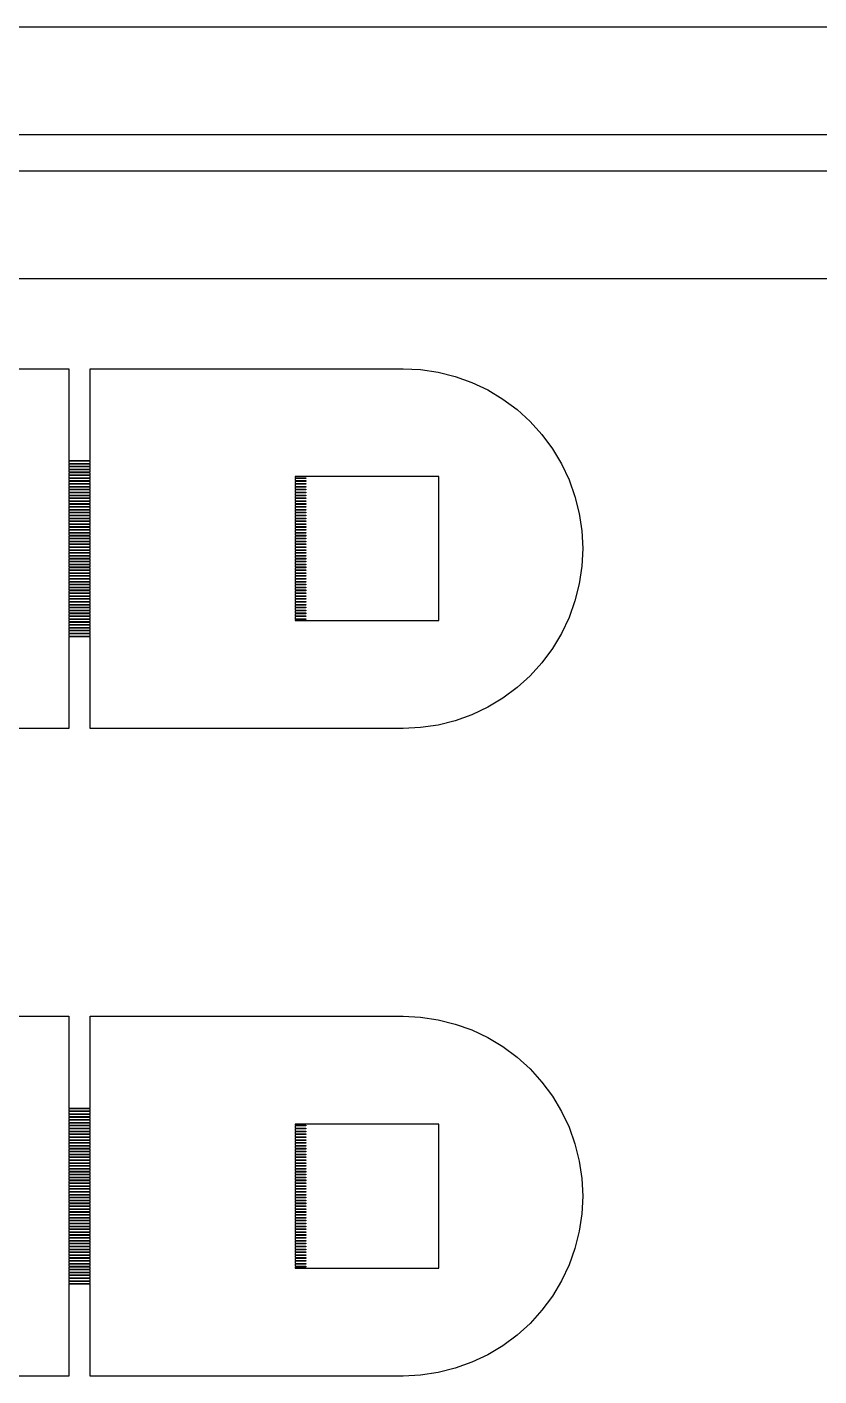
# Model space of a CAD drawing. Extents: x -16 to 132, y -40 to 113.
# Drawn here: x 8.46 to 19.72, y 57.27 to 76.44 of the extents above; entities that cross this region are included whole.
import ezdxf

# ---------------------------------------------------------------- set-up
doc = ezdxf.new("R2010")
doc.units = 0

msp = doc.modelspace()

# ---------------------------------------------------------------- linework, layer by layer
for p, q in [((-2.81215, 76.4393), (113.253, 76.4393)), ((111.719, 74.9054), (-1.27824, 74.9054)), ((-0.76694, 74.3941), (111.208, 74.3941)), ((109.674, 72.8602), (0.76694, 72.8602)), ((4.6017, 71.582), (9.05, 71.582)), ((9.05, 71.582), (9.05, 70.2782)), ((9.35678, 70.2782), (9.35678, 71.582)), ((9.35678, 71.582), (13.8051, 71.582)), ((13.8051, 71.582), (14.0557, 71.5697)), ((14.0557, 71.5697), (14.3038, 71.5329)), ((14.3038, 71.5329), (14.5472, 71.4719)), ((14.5472, 71.4719), (14.7834, 71.3874)), ((14.7834, 71.3874), (15.0102, 71.2801)), ((15.0102, 71.2801), (15.2254, 71.1511)), ((15.2254, 71.1511), (15.4269, 71.0017)), ((15.4269, 71.0017), (15.6128, 70.8332)), ((15.6128, 70.8332), (15.7813, 70.6473)), ((15.7813, 70.6473), (15.9307, 70.4458)), ((15.9307, 70.4458), (16.0597, 70.2306)), ((9.05, 70.2782), (9.35678, 70.2782)), ((9.35678, 70.2679), (9.05, 70.2679)), ((9.05, 70.2679), (9.05, 70.2373)), ((9.05, 70.2373), (9.35678, 70.2373)), ((9.35678, 70.227), (9.05, 70.227)), ((9.05, 70.227), (9.05, 70.1964)), ((9.05, 70.1964), (9.35678, 70.1964)), ((9.35678, 70.1861), (9.05, 70.1861)), ((9.05, 70.1861), (9.05, 70.1555)), ((9.35678, 70.2373), (9.35678, 70.2679)), ((9.35678, 70.1964), (9.35678, 70.227)), ((9.35678, 70.1555), (9.35678, 70.1861)), ((16.0597, 70.2306), (16.167, 70.0038)), ((9.05, 70.1555), (9.35678, 70.1555)), ((9.35678, 70.1452), (9.05, 70.1452)), ((9.05, 70.1452), (9.05, 70.1145)), ((9.05, 70.1145), (9.35678, 70.1145)), ((9.35678, 70.1043), (9.05, 70.1043)), ((9.05, 70.1043), (9.05, 70.0737)), ((9.05, 70.0737), (9.35678, 70.0737)), ((9.35678, 70.0634), (9.05, 70.0634)), ((9.05, 70.0634), (9.05, 70.0327)), ((9.05, 70.0327), (9.35678, 70.0327)), ((9.35678, 70.0225), (9.05, 70.0225)), ((9.05, 70.0225), (9.05, 69.9918)), ((9.05, 69.9918), (9.35678, 69.9918)), ((9.35678, 70.1145), (9.35678, 70.1452)), ((9.35678, 70.0737), (9.35678, 70.1043)), ((9.35678, 70.0327), (9.35678, 70.0634)), ((9.35678, 69.9918), (9.35678, 70.0225)), ((14.3164, 70.0481), (12.2712, 70.0481)), ((12.2712, 70.0481), (12.2712, 70.0327)), ((12.2712, 70.0327), (12.4246, 70.0327)), ((12.4246, 70.0225), (12.2712, 70.0225)), ((12.2712, 70.0225), (12.2712, 69.9918)), ((12.2712, 69.9918), (12.4246, 69.9918)), ((12.4246, 70.0327), (12.4246, 70.0225)), ((12.4246, 69.9918), (12.4246, 69.9816)), ((14.3164, 68.0029), (14.3164, 70.0481)), ((16.167, 70.0038), (16.2515, 69.7676)), ((9.35678, 69.9816), (9.05, 69.9816)), ((9.05, 69.9816), (9.05, 69.9509)), ((9.05, 69.9509), (9.35678, 69.9509)), ((9.35678, 69.9407), (9.05, 69.9407)), ((9.05, 69.9407), (9.05, 69.91)), ((9.05, 69.91), (9.35678, 69.91)), ((9.35678, 69.8998), (9.05, 69.8998)), ((9.05, 69.8998), (9.05, 69.8691)), ((9.05, 69.8691), (9.35678, 69.8691)), ((9.35678, 69.8589), (9.05, 69.8589)), ((9.05, 69.8589), (9.05, 69.8282)), ((9.05, 69.8282), (9.35678, 69.8282)), ((9.35678, 69.818), (9.05, 69.818)), ((9.05, 69.818), (9.05, 69.7873)), ((9.35678, 69.9509), (9.35678, 69.9816)), ((9.35678, 69.91), (9.35678, 69.9407)), ((9.35678, 69.8691), (9.35678, 69.8998)), ((9.35678, 69.8282), (9.35678, 69.8589)), ((9.35678, 69.7873), (9.35678, 69.818)), ((12.4246, 69.9816), (12.2712, 69.9816)), ((12.2712, 69.9816), (12.2712, 69.9509)), ((12.2712, 69.9509), (12.4246, 69.9509)), ((12.4246, 69.9407), (12.2712, 69.9407)), ((12.2712, 69.9407), (12.2712, 69.91)), ((12.2712, 69.91), (12.4246, 69.91)), ((12.4246, 69.8998), (12.2712, 69.8998)), ((12.2712, 69.8998), (12.2712, 69.8691)), ((12.2712, 69.8691), (12.4246, 69.8691)), ((12.4246, 69.8589), (12.2712, 69.8589)), ((12.2712, 69.8589), (12.2712, 69.8282)), ((12.2712, 69.8282), (12.4246, 69.8282)), ((12.4246, 69.818), (12.2712, 69.818)), ((12.2712, 69.818), (12.2712, 69.7873)), ((12.4246, 69.9509), (12.4246, 69.9407)), ((12.4246, 69.91), (12.4246, 69.8998)), ((12.4246, 69.8691), (12.4246, 69.8589)), ((12.4246, 69.8282), (12.4246, 69.818)), ((9.05, 69.7873), (9.35678, 69.7873)), ((9.35678, 69.7771), (9.05, 69.7771)), ((9.05, 69.7771), (9.05, 69.7464)), ((9.05, 69.7464), (9.35678, 69.7464)), ((9.35678, 69.7362), (9.05, 69.7362)), ((9.05, 69.7362), (9.05, 69.7055)), ((9.05, 69.7055), (9.35678, 69.7055)), ((9.35678, 69.6953), (9.05, 69.6953)), ((9.05, 69.6953), (9.05, 69.6646)), ((9.05, 69.6646), (9.35678, 69.6646)), ((9.35678, 69.6544), (9.05, 69.6544)), ((9.05, 69.6544), (9.05, 69.6237)), ((9.05, 69.6237), (9.35678, 69.6237)), ((9.35678, 69.6135), (9.05, 69.6135)), ((9.05, 69.6135), (9.05, 69.5828)), ((9.35678, 69.7464), (9.35678, 69.7771)), ((9.35678, 69.7055), (9.35678, 69.7362)), ((9.35678, 69.6646), (9.35678, 69.6953)), ((9.35678, 69.6237), (9.35678, 69.6544)), ((9.35678, 69.5828), (9.35678, 69.6135)), ((12.2712, 69.7873), (12.4246, 69.7873)), ((12.4246, 69.7771), (12.2712, 69.7771)), ((12.2712, 69.7771), (12.2712, 69.7464)), ((12.2712, 69.7464), (12.4246, 69.7464)), ((12.4246, 69.7362), (12.2712, 69.7362)), ((12.2712, 69.7362), (12.2712, 69.7055)), ((12.2712, 69.7055), (12.4246, 69.7055)), ((12.4246, 69.6953), (12.2712, 69.6953)), ((12.2712, 69.6953), (12.2712, 69.6646)), ((12.2712, 69.6646), (12.4246, 69.6646)), ((12.4246, 69.6544), (12.2712, 69.6544)), ((12.2712, 69.6544), (12.2712, 69.6237)), ((12.2712, 69.6237), (12.4246, 69.6237)), ((12.4246, 69.6135), (12.2712, 69.6135)), ((12.2712, 69.6135), (12.2712, 69.5828)), ((12.4246, 69.7873), (12.4246, 69.7771)), ((12.4246, 69.7464), (12.4246, 69.7362)), ((12.4246, 69.7055), (12.4246, 69.6953)), ((12.4246, 69.6646), (12.4246, 69.6544)), ((12.4246, 69.6237), (12.4246, 69.6135)), ((16.2515, 69.7676), (16.3125, 69.5242)), ((9.05, 69.5828), (9.35678, 69.5828)), ((9.35678, 69.5726), (9.05, 69.5726)), ((9.05, 69.5726), (9.05, 69.5419)), ((9.05, 69.5419), (9.35678, 69.5419)), ((9.35678, 69.5317), (9.05, 69.5317)), ((9.05, 69.5317), (9.05, 69.501)), ((9.05, 69.501), (9.35678, 69.501)), ((9.35678, 69.4908), (9.05, 69.4908)), ((9.05, 69.4908), (9.05, 69.4601)), ((9.05, 69.4601), (9.35678, 69.4601)), ((9.35678, 69.4499), (9.05, 69.4499)), ((9.05, 69.4499), (9.05, 69.4192)), ((9.05, 69.4192), (9.35678, 69.4192)), ((9.35678, 69.409), (9.05, 69.409)), ((9.05, 69.409), (9.05, 69.3783)), ((9.35678, 69.5419), (9.35678, 69.5726)), ((9.35678, 69.501), (9.35678, 69.5317)), ((9.35678, 69.4601), (9.35678, 69.4908)), ((9.35678, 69.4192), (9.35678, 69.4499)), ((9.35678, 69.3783), (9.35678, 69.409)), ((12.2712, 69.5828), (12.4246, 69.5828)), ((12.4246, 69.5726), (12.2712, 69.5726)), ((12.2712, 69.5726), (12.2712, 69.5419)), ((12.2712, 69.5419), (12.4246, 69.5419)), ((12.4246, 69.5317), (12.2712, 69.5317)), ((12.2712, 69.5317), (12.2712, 69.501)), ((12.2712, 69.501), (12.4246, 69.501)), ((12.4246, 69.4908), (12.2712, 69.4908)), ((12.2712, 69.4908), (12.2712, 69.4601)), ((12.2712, 69.4601), (12.4246, 69.4601)), ((12.4246, 69.4499), (12.2712, 69.4499)), ((12.2712, 69.4499), (12.2712, 69.4192)), ((12.2712, 69.4192), (12.4246, 69.4192)), ((12.4246, 69.409), (12.2712, 69.409)), ((12.2712, 69.409), (12.2712, 69.3783)), ((12.4246, 69.5828), (12.4246, 69.5726)), ((12.4246, 69.5419), (12.4246, 69.5317)), ((12.4246, 69.501), (12.4246, 69.4908)), ((12.4246, 69.4601), (12.4246, 69.4499)), ((12.4246, 69.4192), (12.4246, 69.409)), ((16.3125, 69.5242), (16.3493, 69.2761)), ((9.05, 69.3783), (9.35678, 69.3783)), ((9.35678, 69.3681), (9.05, 69.3681)), ((9.05, 69.3681), (9.05, 69.3374)), ((9.05, 69.3374), (9.35678, 69.3374)), ((9.35678, 69.3272), (9.05, 69.3272)), ((9.05, 69.3272), (9.05, 69.2965)), ((9.05, 69.2965), (9.35678, 69.2965)), ((9.35678, 69.2862), (9.05, 69.2862)), ((9.05, 69.2862), (9.05, 69.2556)), ((9.05, 69.2556), (9.35678, 69.2556)), ((9.35678, 69.2453), (9.05, 69.2453)), ((9.05, 69.2453), (9.05, 69.2147)), ((9.35678, 69.3374), (9.35678, 69.3681)), ((9.35678, 69.2965), (9.35678, 69.3272)), ((9.35678, 69.2556), (9.35678, 69.2862)), ((9.35678, 69.2147), (9.35678, 69.2453)), ((12.2712, 69.3783), (12.4246, 69.3783)), ((12.4246, 69.3681), (12.2712, 69.3681)), ((12.2712, 69.3681), (12.2712, 69.3374)), ((12.2712, 69.3374), (12.4246, 69.3374)), ((12.4246, 69.3272), (12.2712, 69.3272)), ((12.2712, 69.3272), (12.2712, 69.2965)), ((12.2712, 69.2965), (12.4246, 69.2965)), ((12.4246, 69.2862), (12.2712, 69.2862)), ((12.2712, 69.2862), (12.2712, 69.2556)), ((12.2712, 69.2556), (12.4246, 69.2556)), ((12.4246, 69.2453), (12.2712, 69.2453)), ((12.2712, 69.2453), (12.2712, 69.2147)), ((12.4246, 69.3783), (12.4246, 69.3681)), ((12.4246, 69.3374), (12.4246, 69.3272)), ((12.4246, 69.2965), (12.4246, 69.2862)), ((12.4246, 69.2556), (12.4246, 69.2453)), ((16.3493, 69.2761), (16.3616, 69.0255)), ((9.05, 69.2147), (9.35678, 69.2147)), ((9.35678, 69.2044), (9.05, 69.2044)), ((9.05, 69.2044), (9.05, 69.1738)), ((9.05, 69.1738), (9.35678, 69.1738)), ((9.35678, 69.1635), (9.05, 69.1635)), ((9.05, 69.1635), (9.05, 69.1329)), ((9.05, 69.1329), (9.35678, 69.1329)), ((9.35678, 69.1226), (9.05, 69.1226)), ((9.05, 69.1226), (9.05, 69.0919)), ((9.05, 69.0919), (9.35678, 69.0919)), ((9.35678, 69.0817), (9.05, 69.0817)), ((9.05, 69.0817), (9.05, 69.0511)), ((9.05, 69.0511), (9.35678, 69.0511)), ((9.35678, 69.0408), (9.05, 69.0408)), ((9.05, 69.0408), (9.05, 69.0101)), ((9.35678, 69.1738), (9.35678, 69.2044)), ((9.35678, 69.1329), (9.35678, 69.1635)), ((9.35678, 69.0919), (9.35678, 69.1226)), ((9.35678, 69.0511), (9.35678, 69.0817)), ((9.35678, 69.0101), (9.35678, 69.0408)), ((12.2712, 69.2147), (12.4246, 69.2147)), ((12.4246, 69.2044), (12.2712, 69.2044)), ((12.2712, 69.2044), (12.2712, 69.1738)), ((12.2712, 69.1738), (12.4246, 69.1738)), ((12.4246, 69.1635), (12.2712, 69.1635)), ((12.2712, 69.1635), (12.2712, 69.1329)), ((12.2712, 69.1329), (12.4246, 69.1329)), ((12.4246, 69.1226), (12.2712, 69.1226)), ((12.2712, 69.1226), (12.2712, 69.0919)), ((12.2712, 69.0919), (12.4246, 69.0919)), ((12.4246, 69.0817), (12.2712, 69.0817)), ((12.2712, 69.0817), (12.2712, 69.0511)), ((12.2712, 69.0511), (12.4246, 69.0511)), ((12.4246, 69.0408), (12.2712, 69.0408)), ((12.2712, 69.0408), (12.2712, 69.0101)), ((12.4246, 69.2147), (12.4246, 69.2044)), ((12.4246, 69.1738), (12.4246, 69.1635)), ((12.4246, 69.1329), (12.4246, 69.1226)), ((12.4246, 69.0919), (12.4246, 69.0817)), ((12.4246, 69.0511), (12.4246, 69.0408)), ((16.3616, 69.0255), (16.3493, 68.7749)), ((9.05, 69.0101), (9.35678, 69.0101)), ((9.35678, 68.9999), (9.05, 68.9999)), ((9.05, 68.9999), (9.05, 68.9693)), ((9.05, 68.9693), (9.35678, 68.9693)), ((9.35678, 68.959), (9.05, 68.959)), ((9.05, 68.959), (9.05, 68.9284)), ((9.05, 68.9284), (9.35678, 68.9284)), ((9.35678, 68.9181), (9.05, 68.9181)), ((9.05, 68.9181), (9.05, 68.8875)), ((9.05, 68.8875), (9.35678, 68.8875)), ((9.35678, 68.8772), (9.05, 68.8772)), ((9.05, 68.8772), (9.05, 68.8465)), ((9.05, 68.8465), (9.35678, 68.8465)), ((9.35678, 68.8363), (9.05, 68.8363)), ((9.05, 68.8363), (9.05, 68.8056)), ((9.35678, 68.9693), (9.35678, 68.9999)), ((9.35678, 68.9284), (9.35678, 68.959)), ((9.35678, 68.8875), (9.35678, 68.9181)), ((9.35678, 68.8465), (9.35678, 68.8772)), ((9.35678, 68.8056), (9.35678, 68.8363)), ((12.2712, 69.0101), (12.4246, 69.0101)), ((12.4246, 68.9999), (12.2712, 68.9999)), ((12.2712, 68.9999), (12.2712, 68.9693)), ((12.2712, 68.9693), (12.4246, 68.9693)), ((12.4246, 68.959), (12.2712, 68.959)), ((12.2712, 68.959), (12.2712, 68.9284)), ((12.2712, 68.9284), (12.4246, 68.9284)), ((12.4246, 68.9181), (12.2712, 68.9181)), ((12.2712, 68.9181), (12.2712, 68.8875)), ((12.2712, 68.8875), (12.4246, 68.8875)), ((12.4246, 68.8772), (12.2712, 68.8772)), ((12.2712, 68.8772), (12.2712, 68.8465)), ((12.2712, 68.8465), (12.4246, 68.8465)), ((12.4246, 68.8363), (12.2712, 68.8363)), ((12.2712, 68.8363), (12.2712, 68.8056)), ((12.4246, 69.0101), (12.4246, 68.9999)), ((12.4246, 68.9693), (12.4246, 68.959)), ((12.4246, 68.9284), (12.4246, 68.9181)), ((12.4246, 68.8875), (12.4246, 68.8772)), ((12.4246, 68.8465), (12.4246, 68.8363)), ((9.05, 68.8056), (9.35678, 68.8056)), ((9.35678, 68.7954), (9.05, 68.7954)), ((9.05, 68.7954), (9.05, 68.7647)), ((9.05, 68.7647), (9.35678, 68.7647)), ((9.35678, 68.7545), (9.05, 68.7545)), ((9.05, 68.7545), (9.05, 68.7238)), ((9.05, 68.7238), (9.35678, 68.7238)), ((9.35678, 68.7136), (9.05, 68.7136)), ((9.05, 68.7136), (9.05, 68.6829)), ((9.05, 68.6829), (9.35678, 68.6829)), ((9.35678, 68.6727), (9.05, 68.6727)), ((9.05, 68.6727), (9.05, 68.642)), ((9.05, 68.642), (9.35678, 68.642)), ((9.35678, 68.7647), (9.35678, 68.7954)), ((9.35678, 68.7238), (9.35678, 68.7545)), ((9.35678, 68.6829), (9.35678, 68.7136)), ((9.35678, 68.642), (9.35678, 68.6727)), ((12.2712, 68.8056), (12.4246, 68.8056)), ((12.4246, 68.7954), (12.2712, 68.7954)), ((12.2712, 68.7954), (12.2712, 68.7647)), ((12.2712, 68.7647), (12.4246, 68.7647)), ((12.4246, 68.7545), (12.2712, 68.7545)), ((12.2712, 68.7545), (12.2712, 68.7238)), ((12.2712, 68.7238), (12.4246, 68.7238)), ((12.4246, 68.7136), (12.2712, 68.7136)), ((12.2712, 68.7136), (12.2712, 68.6829)), ((12.2712, 68.6829), (12.4246, 68.6829)), ((12.4246, 68.6727), (12.2712, 68.6727)), ((12.2712, 68.6727), (12.2712, 68.642)), ((12.2712, 68.642), (12.4246, 68.642)), ((12.4246, 68.8056), (12.4246, 68.7954)), ((12.4246, 68.7647), (12.4246, 68.7545)), ((12.4246, 68.7238), (12.4246, 68.7136)), ((12.4246, 68.6829), (12.4246, 68.6727)), ((12.4246, 68.642), (12.4246, 68.6318)), ((16.3493, 68.7749), (16.3125, 68.5267)), ((9.35678, 68.6318), (9.05, 68.6318)), ((9.05, 68.6318), (9.05, 68.6011)), ((9.05, 68.6011), (9.35678, 68.6011)), ((9.35678, 68.5909), (9.05, 68.5909)), ((9.05, 68.5909), (9.05, 68.5602)), ((9.05, 68.5602), (9.35678, 68.5602)), ((9.35678, 68.55), (9.05, 68.55)), ((9.05, 68.55), (9.05, 68.5193)), ((9.05, 68.5193), (9.35678, 68.5193)), ((9.35678, 68.5091), (9.05, 68.5091)), ((9.05, 68.5091), (9.05, 68.4784)), ((9.05, 68.4784), (9.35678, 68.4784)), ((9.35678, 68.4682), (9.05, 68.4682)), ((9.05, 68.4682), (9.05, 68.4375)), ((9.35678, 68.6011), (9.35678, 68.6318)), ((9.35678, 68.5602), (9.35678, 68.5909)), ((9.35678, 68.5193), (9.35678, 68.55)), ((9.35678, 68.4784), (9.35678, 68.5091)), ((9.35678, 68.4375), (9.35678, 68.4682)), ((12.4246, 68.6318), (12.2712, 68.6318)), ((12.2712, 68.6318), (12.2712, 68.6011)), ((12.2712, 68.6011), (12.4246, 68.6011)), ((12.4246, 68.5909), (12.2712, 68.5909)), ((12.2712, 68.5909), (12.2712, 68.5602)), ((12.2712, 68.5602), (12.4246, 68.5602)), ((12.4246, 68.55), (12.2712, 68.55)), ((12.2712, 68.55), (12.2712, 68.5193)), ((12.2712, 68.5193), (12.4246, 68.5193)), ((12.4246, 68.5091), (12.2712, 68.5091)), ((12.2712, 68.5091), (12.2712, 68.4784)), ((12.2712, 68.4784), (12.4246, 68.4784)), ((12.4246, 68.4682), (12.2712, 68.4682)), ((12.2712, 68.4682), (12.2712, 68.4375)), ((12.4246, 68.6011), (12.4246, 68.5909)), ((12.4246, 68.5602), (12.4246, 68.55)), ((12.4246, 68.5193), (12.4246, 68.5091)), ((12.4246, 68.4784), (12.4246, 68.4682)), ((16.3125, 68.5267), (16.2515, 68.2834)), ((9.05, 68.4375), (9.35678, 68.4375)), ((9.35678, 68.4273), (9.05, 68.4273)), ((9.05, 68.4273), (9.05, 68.3966)), ((9.05, 68.3966), (9.35678, 68.3966)), ((9.35678, 68.3864), (9.05, 68.3864)), ((9.05, 68.3864), (9.05, 68.3557)), ((9.05, 68.3557), (9.35678, 68.3557)), ((9.35678, 68.3455), (9.05, 68.3455)), ((9.05, 68.3455), (9.05, 68.3148)), ((9.05, 68.3148), (9.35678, 68.3148)), ((9.35678, 68.3046), (9.05, 68.3046)), ((9.05, 68.3046), (9.05, 68.2739)), ((9.05, 68.2739), (9.35678, 68.2739)), ((9.35678, 68.2637), (9.05, 68.2637)), ((9.05, 68.2637), (9.05, 68.233)), ((9.35678, 68.3966), (9.35678, 68.4273)), ((9.35678, 68.3557), (9.35678, 68.3864)), ((9.35678, 68.3148), (9.35678, 68.3455)), ((9.35678, 68.2739), (9.35678, 68.3046)), ((9.35678, 68.233), (9.35678, 68.2637)), ((12.2712, 68.4375), (12.4246, 68.4375)), ((12.4246, 68.4273), (12.2712, 68.4273)), ((12.2712, 68.4273), (12.2712, 68.3966)), ((12.2712, 68.3966), (12.4246, 68.3966)), ((12.4246, 68.3864), (12.2712, 68.3864)), ((12.2712, 68.3864), (12.2712, 68.3557)), ((12.2712, 68.3557), (12.4246, 68.3557)), ((12.4246, 68.3455), (12.2712, 68.3455)), ((12.2712, 68.3455), (12.2712, 68.3148)), ((12.2712, 68.3148), (12.4246, 68.3148)), ((12.4246, 68.3046), (12.2712, 68.3046)), ((12.2712, 68.3046), (12.2712, 68.2739)), ((12.2712, 68.2739), (12.4246, 68.2739)), ((12.4246, 68.2637), (12.2712, 68.2637)), ((12.2712, 68.2637), (12.2712, 68.233)), ((12.4246, 68.4375), (12.4246, 68.4273)), ((12.4246, 68.3966), (12.4246, 68.3864)), ((12.4246, 68.3557), (12.4246, 68.3455)), ((12.4246, 68.3148), (12.4246, 68.3046)), ((12.4246, 68.2739), (12.4246, 68.2637)), ((16.2515, 68.2834), (16.167, 68.0472)), ((9.05, 68.233), (9.35678, 68.233)), ((9.35678, 68.2228), (9.05, 68.2228)), ((9.05, 68.2228), (9.05, 68.1921)), ((9.05, 68.1921), (9.35678, 68.1921)), ((9.35678, 68.1819), (9.05, 68.1819)), ((9.05, 68.1819), (9.05, 68.1512)), ((9.05, 68.1512), (9.35678, 68.1512)), ((9.35678, 68.141), (9.05, 68.141)), ((9.05, 68.141), (9.05, 68.1103)), ((9.05, 68.1103), (9.35678, 68.1103)), ((9.35678, 68.1), (9.05, 68.1)), ((9.05, 68.1), (9.05, 68.0694)), ((9.05, 68.0694), (9.35678, 68.0694)), ((9.35678, 68.1921), (9.35678, 68.2228)), ((9.35678, 68.1512), (9.35678, 68.1819)), ((9.35678, 68.1103), (9.35678, 68.141)), ((9.35678, 68.0694), (9.35678, 68.1)), ((12.2712, 68.233), (12.4246, 68.233)), ((12.4246, 68.2228), (12.2712, 68.2228)), ((12.2712, 68.2228), (12.2712, 68.1921)), ((12.2712, 68.1921), (12.4246, 68.1921)), ((12.4246, 68.1819), (12.2712, 68.1819)), ((12.2712, 68.1819), (12.2712, 68.1512)), ((12.2712, 68.1512), (12.4246, 68.1512)), ((12.4246, 68.141), (12.2712, 68.141)), ((12.2712, 68.141), (12.2712, 68.1103)), ((12.2712, 68.1103), (12.4246, 68.1103)), ((12.4246, 68.1), (12.2712, 68.1)), ((12.2712, 68.1), (12.2712, 68.0694)), ((12.2712, 68.0694), (12.4246, 68.0694)), ((12.4246, 68.233), (12.4246, 68.2228)), ((12.4246, 68.1921), (12.4246, 68.1819)), ((12.4246, 68.1512), (12.4246, 68.141)), ((12.4246, 68.1103), (12.4246, 68.1)), ((12.4246, 68.0694), (12.4246, 68.0591)), ((9.35678, 68.0591), (9.05, 68.0591)), ((9.05, 68.0591), (9.05, 68.0285)), ((9.05, 68.0285), (9.35678, 68.0285)), ((9.35678, 68.0182), (9.05, 68.0182)), ((9.05, 68.0182), (9.05, 67.9875)), ((9.05, 67.9875), (9.35678, 67.9875)), ((9.35678, 67.9773), (9.05, 67.9773)), ((9.05, 67.9773), (9.05, 67.9467)), ((9.05, 67.9467), (9.35678, 67.9467)), ((9.35678, 67.9364), (9.05, 67.9364)), ((9.05, 67.9364), (9.05, 67.9058)), ((9.05, 67.9058), (9.35678, 67.9058)), ((9.35678, 67.8955), (9.05, 67.8955)), ((9.05, 67.8955), (9.05, 67.8649)), ((9.35678, 68.0285), (9.35678, 68.0591)), ((9.35678, 67.9875), (9.35678, 68.0182)), ((9.35678, 67.9467), (9.35678, 67.9773)), ((9.35678, 67.9058), (9.35678, 67.9364)), ((9.35678, 67.8649), (9.35678, 67.8955)), ((12.4246, 68.0591), (12.2712, 68.0591)), ((12.2712, 68.0591), (12.2712, 68.0285)), ((12.2712, 68.0285), (12.4246, 68.0285)), ((12.4246, 68.0182), (12.2712, 68.0182)), ((12.2712, 68.0182), (12.2712, 68.0029)), ((12.2712, 68.0029), (14.3164, 68.0029)), ((12.4246, 68.0285), (12.4246, 68.0182)), ((16.167, 68.0472), (16.0597, 67.8204)), ((9.05, 67.8649), (9.35678, 67.8649)), ((9.35678, 67.8546), (9.05, 67.8546)), ((9.05, 67.8546), (9.05, 67.8239)), ((9.05, 67.8239), (9.35678, 67.8239)), ((9.35678, 67.8137), (9.05, 67.8137)), ((9.05, 67.8137), (9.05, 67.783)), ((9.05, 67.783), (9.35678, 67.783)), ((9.35678, 67.7728), (9.05, 67.7728)), ((9.05, 67.7728), (9.05, 66.469)), ((9.35678, 67.8239), (9.35678, 67.8546)), ((9.35678, 67.783), (9.35678, 67.8137)), ((9.35678, 66.469), (9.35678, 67.7728)), ((16.0597, 67.8204), (15.9307, 67.6052)), ((15.9307, 67.6052), (15.7813, 67.4037)), ((15.7813, 67.4037), (15.6128, 67.2178)), ((15.6128, 67.2178), (15.4269, 67.0493)), ((15.4269, 67.0493), (15.2254, 66.8999)), ((15.0102, 66.7709), (14.7834, 66.6636)), ((15.2254, 66.8999), (15.0102, 66.7709)), ((14.5472, 66.5791), (14.3038, 66.5181)), ((14.7834, 66.6636), (14.5472, 66.5791)), ((9.05, 66.469), (4.6017, 66.469)), ((13.8051, 66.469), (9.35678, 66.469)), ((14.0557, 66.4813), (13.8051, 66.469)), ((14.3038, 66.5181), (14.0557, 66.4813)), ((4.6017, 62.3786), (9.05, 62.3786)), ((9.05, 62.3786), (9.05, 61.0748)), ((9.35678, 61.0748), (9.35678, 62.3786)), ((9.35678, 62.3786), (13.8051, 62.3786)), ((13.8051, 62.3786), (14.0557, 62.3663)), ((14.0557, 62.3663), (14.3038, 62.3295)), ((14.3038, 62.3295), (14.5472, 62.2685)), ((14.5472, 62.2685), (14.7834, 62.184)), ((14.7834, 62.184), (15.0102, 62.0767)), ((15.0102, 62.0767), (15.2254, 61.9477)), ((15.2254, 61.9477), (15.4269, 61.7983)), ((15.4269, 61.7983), (15.6128, 61.6298)), ((15.6128, 61.6298), (15.7813, 61.4439)), ((15.7813, 61.4439), (15.9307, 61.2424)), ((15.9307, 61.2424), (16.0597, 61.0272)), ((9.05, 61.0748), (9.35678, 61.0748)), ((9.35678, 61.0645), (9.05, 61.0645)), ((9.05, 61.0645), (9.05, 61.0339)), ((9.05, 61.0339), (9.35678, 61.0339)), ((9.35678, 61.0236), (9.05, 61.0236)), ((9.05, 61.0236), (9.05, 60.993)), ((9.05, 60.993), (9.35678, 60.993)), ((9.35678, 60.9827), (9.05, 60.9827)), ((9.05, 60.9827), (9.05, 60.9521)), ((9.35678, 61.0339), (9.35678, 61.0645)), ((9.35678, 60.993), (9.35678, 61.0236)), ((9.35678, 60.9521), (9.35678, 60.9827)), ((16.0597, 61.0272), (16.167, 60.8004)), ((9.05, 60.9521), (9.35678, 60.9521)), ((9.35678, 60.9418), (9.05, 60.9418)), ((9.05, 60.9418), (9.05, 60.9111)), ((9.05, 60.9111), (9.35678, 60.9111)), ((9.35678, 60.9009), (9.05, 60.9009)), ((9.05, 60.9009), (9.05, 60.8703)), ((9.05, 60.8703), (9.35678, 60.8703)), ((9.35678, 60.86), (9.05, 60.86)), ((9.05, 60.86), (9.05, 60.8293)), ((9.05, 60.8293), (9.35678, 60.8293)), ((9.35678, 60.8191), (9.05, 60.8191)), ((9.05, 60.8191), (9.05, 60.7884)), ((9.05, 60.7884), (9.35678, 60.7884)), ((9.35678, 60.9111), (9.35678, 60.9418)), ((9.35678, 60.8703), (9.35678, 60.9009)), ((9.35678, 60.8293), (9.35678, 60.86)), ((9.35678, 60.7884), (9.35678, 60.8191)), ((14.3164, 60.8447), (12.2712, 60.8447)), ((12.2712, 60.8447), (12.2712, 60.8293)), ((12.2712, 60.8293), (12.4246, 60.8293)), ((12.4246, 60.8191), (12.2712, 60.8191)), ((12.2712, 60.8191), (12.2712, 60.7884)), ((12.2712, 60.7884), (12.4246, 60.7884)), ((12.4246, 60.8293), (12.4246, 60.8191)), ((12.4246, 60.7884), (12.4246, 60.7782)), ((14.3164, 58.7995), (14.3164, 60.8447)), ((16.167, 60.8004), (16.2515, 60.5642)), ((9.35678, 60.7782), (9.05, 60.7782)), ((9.05, 60.7782), (9.05, 60.7475)), ((9.05, 60.7475), (9.35678, 60.7475)), ((9.35678, 60.7373), (9.05, 60.7373)), ((9.05, 60.7373), (9.05, 60.7066)), ((9.05, 60.7066), (9.35678, 60.7066)), ((9.35678, 60.6964), (9.05, 60.6964)), ((9.05, 60.6964), (9.05, 60.6657)), ((9.05, 60.6657), (9.35678, 60.6657)), ((9.35678, 60.6555), (9.05, 60.6555)), ((9.05, 60.6555), (9.05, 60.6248)), ((9.05, 60.6248), (9.35678, 60.6248)), ((9.35678, 60.6146), (9.05, 60.6146)), ((9.05, 60.6146), (9.05, 60.5839)), ((9.35678, 60.7475), (9.35678, 60.7782)), ((9.35678, 60.7066), (9.35678, 60.7373)), ((9.35678, 60.6657), (9.35678, 60.6964)), ((9.35678, 60.6248), (9.35678, 60.6555)), ((9.35678, 60.5839), (9.35678, 60.6146)), ((12.4246, 60.7782), (12.2712, 60.7782)), ((12.2712, 60.7782), (12.2712, 60.7475)), ((12.2712, 60.7475), (12.4246, 60.7475)), ((12.4246, 60.7373), (12.2712, 60.7373)), ((12.2712, 60.7373), (12.2712, 60.7066)), ((12.2712, 60.7066), (12.4246, 60.7066)), ((12.4246, 60.6964), (12.2712, 60.6964)), ((12.2712, 60.6964), (12.2712, 60.6657)), ((12.2712, 60.6657), (12.4246, 60.6657)), ((12.4246, 60.6555), (12.2712, 60.6555)), ((12.2712, 60.6555), (12.2712, 60.6248)), ((12.2712, 60.6248), (12.4246, 60.6248)), ((12.4246, 60.6146), (12.2712, 60.6146)), ((12.2712, 60.6146), (12.2712, 60.5839)), ((12.4246, 60.7475), (12.4246, 60.7373)), ((12.4246, 60.7066), (12.4246, 60.6964)), ((12.4246, 60.6657), (12.4246, 60.6555)), ((12.4246, 60.6248), (12.4246, 60.6146)), ((9.05, 60.5839), (9.35678, 60.5839)), ((9.35678, 60.5737), (9.05, 60.5737)), ((9.05, 60.5737), (9.05, 60.543)), ((9.05, 60.543), (9.35678, 60.543)), ((9.35678, 60.5328), (9.05, 60.5328)), ((9.05, 60.5328), (9.05, 60.5021)), ((9.05, 60.5021), (9.35678, 60.5021)), ((9.35678, 60.4919), (9.05, 60.4919)), ((9.05, 60.4919), (9.05, 60.4612)), ((9.05, 60.4612), (9.35678, 60.4612)), ((9.35678, 60.451), (9.05, 60.451)), ((9.05, 60.451), (9.05, 60.4203)), ((9.05, 60.4203), (9.35678, 60.4203)), ((9.35678, 60.4101), (9.05, 60.4101)), ((9.05, 60.4101), (9.05, 60.3794)), ((9.35678, 60.543), (9.35678, 60.5737)), ((9.35678, 60.5021), (9.35678, 60.5328)), ((9.35678, 60.4612), (9.35678, 60.4919)), ((9.35678, 60.4203), (9.35678, 60.451)), ((9.35678, 60.3794), (9.35678, 60.4101)), ((12.2712, 60.5839), (12.4246, 60.5839)), ((12.4246, 60.5737), (12.2712, 60.5737)), ((12.2712, 60.5737), (12.2712, 60.543)), ((12.2712, 60.543), (12.4246, 60.543)), ((12.4246, 60.5328), (12.2712, 60.5328)), ((12.2712, 60.5328), (12.2712, 60.5021)), ((12.2712, 60.5021), (12.4246, 60.5021)), ((12.4246, 60.4919), (12.2712, 60.4919)), ((12.2712, 60.4919), (12.2712, 60.4612)), ((12.2712, 60.4612), (12.4246, 60.4612)), ((12.4246, 60.451), (12.2712, 60.451)), ((12.2712, 60.451), (12.2712, 60.4203)), ((12.2712, 60.4203), (12.4246, 60.4203)), ((12.4246, 60.4101), (12.2712, 60.4101)), ((12.2712, 60.4101), (12.2712, 60.3794)), ((12.4246, 60.5839), (12.4246, 60.5737)), ((12.4246, 60.543), (12.4246, 60.5328)), ((12.4246, 60.5021), (12.4246, 60.4919)), ((12.4246, 60.4612), (12.4246, 60.451)), ((12.4246, 60.4203), (12.4246, 60.4101)), ((16.2515, 60.5642), (16.3125, 60.3208)), ((9.05, 60.3794), (9.35678, 60.3794)), ((9.35678, 60.3692), (9.05, 60.3692)), ((9.05, 60.3692), (9.05, 60.3385)), ((9.05, 60.3385), (9.35678, 60.3385)), ((9.35678, 60.3283), (9.05, 60.3283)), ((9.05, 60.3283), (9.05, 60.2976)), ((9.05, 60.2976), (9.35678, 60.2976)), ((9.35678, 60.2874), (9.05, 60.2874)), ((9.05, 60.2874), (9.05, 60.2567)), ((9.05, 60.2567), (9.35678, 60.2567)), ((9.35678, 60.2465), (9.05, 60.2465)), ((9.05, 60.2465), (9.05, 60.2158)), ((9.05, 60.2158), (9.35678, 60.2158)), ((9.35678, 60.2056), (9.05, 60.2056)), ((9.05, 60.2056), (9.05, 60.1749)), ((9.35678, 60.3385), (9.35678, 60.3692)), ((9.35678, 60.2976), (9.35678, 60.3283)), ((9.35678, 60.2567), (9.35678, 60.2874)), ((9.35678, 60.2158), (9.35678, 60.2465)), ((9.35678, 60.1749), (9.35678, 60.2056)), ((12.2712, 60.3794), (12.4246, 60.3794)), ((12.4246, 60.3692), (12.2712, 60.3692)), ((12.2712, 60.3692), (12.2712, 60.3385)), ((12.2712, 60.3385), (12.4246, 60.3385)), ((12.4246, 60.3283), (12.2712, 60.3283)), ((12.2712, 60.3283), (12.2712, 60.2976)), ((12.2712, 60.2976), (12.4246, 60.2976)), ((12.4246, 60.2874), (12.2712, 60.2874)), ((12.2712, 60.2874), (12.2712, 60.2567)), ((12.2712, 60.2567), (12.4246, 60.2567)), ((12.4246, 60.2465), (12.2712, 60.2465)), ((12.2712, 60.2465), (12.2712, 60.2158)), ((12.2712, 60.2158), (12.4246, 60.2158)), ((12.4246, 60.2056), (12.2712, 60.2056)), ((12.2712, 60.2056), (12.2712, 60.1749)), ((12.4246, 60.3794), (12.4246, 60.3692)), ((12.4246, 60.3385), (12.4246, 60.3283)), ((12.4246, 60.2976), (12.4246, 60.2874)), ((12.4246, 60.2567), (12.4246, 60.2465)), ((12.4246, 60.2158), (12.4246, 60.2056)), ((16.3125, 60.3208), (16.3493, 60.0727)), ((9.05, 60.1749), (9.35678, 60.1749)), ((9.35678, 60.1647), (9.05, 60.1647)), ((9.05, 60.1647), (9.05, 60.134)), ((9.05, 60.134), (9.35678, 60.134)), ((9.35678, 60.1238), (9.05, 60.1238)), ((9.05, 60.1238), (9.05, 60.0931)), ((9.05, 60.0931), (9.35678, 60.0931)), ((9.35678, 60.0828), (9.05, 60.0828)), ((9.05, 60.0828), (9.05, 60.0522)), ((9.05, 60.0522), (9.35678, 60.0522)), ((9.35678, 60.0419), (9.05, 60.0419)), ((9.05, 60.0419), (9.05, 60.0113)), ((9.35678, 60.134), (9.35678, 60.1647)), ((9.35678, 60.0931), (9.35678, 60.1238)), ((9.35678, 60.0522), (9.35678, 60.0828)), ((9.35678, 60.0113), (9.35678, 60.0419)), ((12.2712, 60.1749), (12.4246, 60.1749)), ((12.4246, 60.1647), (12.2712, 60.1647)), ((12.2712, 60.1647), (12.2712, 60.134)), ((12.2712, 60.134), (12.4246, 60.134)), ((12.4246, 60.1238), (12.2712, 60.1238)), ((12.2712, 60.1238), (12.2712, 60.0931)), ((12.2712, 60.0931), (12.4246, 60.0931)), ((12.4246, 60.0828), (12.2712, 60.0828)), ((12.2712, 60.0828), (12.2712, 60.0522)), ((12.2712, 60.0522), (12.4246, 60.0522)), ((12.4246, 60.0419), (12.2712, 60.0419)), ((12.2712, 60.0419), (12.2712, 60.0113)), ((12.4246, 60.1749), (12.4246, 60.1647)), ((12.4246, 60.134), (12.4246, 60.1238)), ((12.4246, 60.0931), (12.4246, 60.0828)), ((12.4246, 60.0522), (12.4246, 60.0419)), ((16.3493, 60.0727), (16.3616, 59.8221)), ((9.05, 60.0113), (9.35678, 60.0113)), ((9.35678, 60.001), (9.05, 60.001)), ((9.05, 60.001), (9.05, 59.9704)), ((9.05, 59.9704), (9.35678, 59.9704)), ((9.35678, 59.9601), (9.05, 59.9601)), ((9.05, 59.9601), (9.05, 59.9295)), ((9.05, 59.9295), (9.35678, 59.9295)), ((9.35678, 59.9192), (9.05, 59.9192)), ((9.05, 59.9192), (9.05, 59.8885)), ((9.05, 59.8885), (9.35678, 59.8885)), ((9.35678, 59.8783), (9.05, 59.8783)), ((9.05, 59.8783), (9.05, 59.8477)), ((9.05, 59.8477), (9.35678, 59.8477)), ((9.35678, 59.8374), (9.05, 59.8374)), ((9.05, 59.8374), (9.05, 59.8067)), ((9.35678, 59.9704), (9.35678, 60.001)), ((9.35678, 59.9295), (9.35678, 59.9601)), ((9.35678, 59.8885), (9.35678, 59.9192)), ((9.35678, 59.8477), (9.35678, 59.8783)), ((9.35678, 59.8067), (9.35678, 59.8374)), ((12.2712, 60.0113), (12.4246, 60.0113)), ((12.4246, 60.001), (12.2712, 60.001)), ((12.2712, 60.001), (12.2712, 59.9704)), ((12.2712, 59.9704), (12.4246, 59.9704)), ((12.4246, 59.9601), (12.2712, 59.9601)), ((12.2712, 59.9601), (12.2712, 59.9295)), ((12.2712, 59.9295), (12.4246, 59.9295)), ((12.4246, 59.9192), (12.2712, 59.9192)), ((12.2712, 59.9192), (12.2712, 59.8885)), ((12.2712, 59.8885), (12.4246, 59.8885)), ((12.4246, 59.8783), (12.2712, 59.8783)), ((12.2712, 59.8783), (12.2712, 59.8477)), ((12.2712, 59.8477), (12.4246, 59.8477)), ((12.4246, 59.8374), (12.2712, 59.8374)), ((12.2712, 59.8374), (12.2712, 59.8067)), ((12.4246, 60.0113), (12.4246, 60.001)), ((12.4246, 59.9704), (12.4246, 59.9601)), ((12.4246, 59.9295), (12.4246, 59.9192)), ((12.4246, 59.8885), (12.4246, 59.8783)), ((12.4246, 59.8477), (12.4246, 59.8374)), ((16.3616, 59.8221), (16.3493, 59.5715)), ((9.05, 59.8067), (9.35678, 59.8067)), ((9.35678, 59.7965), (9.05, 59.7965)), ((9.05, 59.7965), (9.05, 59.7659)), ((9.05, 59.7659), (9.35678, 59.7659)), ((9.35678, 59.7556), (9.05, 59.7556)), ((9.05, 59.7556), (9.05, 59.725)), ((9.05, 59.725), (9.35678, 59.725)), ((9.35678, 59.7147), (9.05, 59.7147)), ((9.05, 59.7147), (9.05, 59.6841)), ((9.05, 59.6841), (9.35678, 59.6841)), ((9.35678, 59.6738), (9.05, 59.6738)), ((9.05, 59.6738), (9.05, 59.6431)), ((9.05, 59.6431), (9.35678, 59.6431)), ((9.35678, 59.6329), (9.05, 59.6329)), ((9.05, 59.6329), (9.05, 59.6022)), ((9.35678, 59.7659), (9.35678, 59.7965)), ((9.35678, 59.725), (9.35678, 59.7556)), ((9.35678, 59.6841), (9.35678, 59.7147)), ((9.35678, 59.6431), (9.35678, 59.6738)), ((9.35678, 59.6022), (9.35678, 59.6329)), ((12.2712, 59.8067), (12.4246, 59.8067)), ((12.4246, 59.7965), (12.2712, 59.7965)), ((12.2712, 59.7965), (12.2712, 59.7659)), ((12.2712, 59.7659), (12.4246, 59.7659)), ((12.4246, 59.7556), (12.2712, 59.7556)), ((12.2712, 59.7556), (12.2712, 59.725)), ((12.2712, 59.725), (12.4246, 59.725)), ((12.4246, 59.7147), (12.2712, 59.7147)), ((12.2712, 59.7147), (12.2712, 59.6841)), ((12.2712, 59.6841), (12.4246, 59.6841)), ((12.4246, 59.6738), (12.2712, 59.6738)), ((12.2712, 59.6738), (12.2712, 59.6431)), ((12.2712, 59.6431), (12.4246, 59.6431)), ((12.4246, 59.6329), (12.2712, 59.6329)), ((12.2712, 59.6329), (12.2712, 59.6022)), ((12.4246, 59.8067), (12.4246, 59.7965)), ((12.4246, 59.7659), (12.4246, 59.7556)), ((12.4246, 59.725), (12.4246, 59.7147)), ((12.4246, 59.6841), (12.4246, 59.6738)), ((12.4246, 59.6431), (12.4246, 59.6329)), ((9.05, 59.6022), (9.35678, 59.6022)), ((9.35678, 59.592), (9.05, 59.592)), ((9.05, 59.592), (9.05, 59.5613)), ((9.05, 59.5613), (9.35678, 59.5613)), ((9.35678, 59.5511), (9.05, 59.5511)), ((9.05, 59.5511), (9.05, 59.5204)), ((9.05, 59.5204), (9.35678, 59.5204)), ((9.35678, 59.5102), (9.05, 59.5102)), ((9.05, 59.5102), (9.05, 59.4795)), ((9.05, 59.4795), (9.35678, 59.4795)), ((9.35678, 59.4693), (9.05, 59.4693)), ((9.05, 59.4693), (9.05, 59.4386)), ((9.05, 59.4386), (9.35678, 59.4386)), ((9.35678, 59.5613), (9.35678, 59.592)), ((9.35678, 59.5204), (9.35678, 59.5511)), ((9.35678, 59.4795), (9.35678, 59.5102)), ((9.35678, 59.4386), (9.35678, 59.4693)), ((12.2712, 59.6022), (12.4246, 59.6022)), ((12.4246, 59.592), (12.2712, 59.592)), ((12.2712, 59.592), (12.2712, 59.5613)), ((12.2712, 59.5613), (12.4246, 59.5613)), ((12.4246, 59.5511), (12.2712, 59.5511)), ((12.2712, 59.5511), (12.2712, 59.5204)), ((12.2712, 59.5204), (12.4246, 59.5204)), ((12.4246, 59.5102), (12.2712, 59.5102)), ((12.2712, 59.5102), (12.2712, 59.4795)), ((12.2712, 59.4795), (12.4246, 59.4795)), ((12.4246, 59.4693), (12.2712, 59.4693)), ((12.2712, 59.4693), (12.2712, 59.4386)), ((12.2712, 59.4386), (12.4246, 59.4386)), ((12.4246, 59.6022), (12.4246, 59.592)), ((12.4246, 59.5613), (12.4246, 59.5511)), ((12.4246, 59.5204), (12.4246, 59.5102)), ((12.4246, 59.4795), (12.4246, 59.4693)), ((12.4246, 59.4386), (12.4246, 59.4284)), ((16.3493, 59.5715), (16.3125, 59.3233)), ((9.35678, 59.4284), (9.05, 59.4284)), ((9.05, 59.4284), (9.05, 59.3977)), ((9.05, 59.3977), (9.35678, 59.3977)), ((9.35678, 59.3875), (9.05, 59.3875)), ((9.05, 59.3875), (9.05, 59.3568)), ((9.05, 59.3568), (9.35678, 59.3568)), ((9.35678, 59.3466), (9.05, 59.3466)), ((9.05, 59.3466), (9.05, 59.3159)), ((9.05, 59.3159), (9.35678, 59.3159)), ((9.35678, 59.3057), (9.05, 59.3057)), ((9.05, 59.3057), (9.05, 59.275)), ((9.05, 59.275), (9.35678, 59.275)), ((9.35678, 59.2648), (9.05, 59.2648)), ((9.05, 59.2648), (9.05, 59.2341)), ((9.35678, 59.3977), (9.35678, 59.4284)), ((9.35678, 59.3568), (9.35678, 59.3875)), ((9.35678, 59.3159), (9.35678, 59.3466)), ((9.35678, 59.275), (9.35678, 59.3057)), ((9.35678, 59.2341), (9.35678, 59.2648)), ((12.4246, 59.4284), (12.2712, 59.4284)), ((12.2712, 59.4284), (12.2712, 59.3977)), ((12.2712, 59.3977), (12.4246, 59.3977)), ((12.4246, 59.3875), (12.2712, 59.3875)), ((12.2712, 59.3875), (12.2712, 59.3568)), ((12.2712, 59.3568), (12.4246, 59.3568)), ((12.4246, 59.3466), (12.2712, 59.3466)), ((12.2712, 59.3466), (12.2712, 59.3159)), ((12.2712, 59.3159), (12.4246, 59.3159)), ((12.4246, 59.3057), (12.2712, 59.3057)), ((12.2712, 59.3057), (12.2712, 59.275)), ((12.2712, 59.275), (12.4246, 59.275)), ((12.4246, 59.2648), (12.2712, 59.2648)), ((12.2712, 59.2648), (12.2712, 59.2341)), ((12.4246, 59.3977), (12.4246, 59.3875)), ((12.4246, 59.3568), (12.4246, 59.3466)), ((12.4246, 59.3159), (12.4246, 59.3057)), ((12.4246, 59.275), (12.4246, 59.2648)), ((16.3125, 59.3233), (16.2515, 59.08)), ((9.05, 59.2341), (9.35678, 59.2341)), ((9.35678, 59.2239), (9.05, 59.2239)), ((9.05, 59.2239), (9.05, 59.1932)), ((9.05, 59.1932), (9.35678, 59.1932)), ((9.35678, 59.183), (9.05, 59.183)), ((9.05, 59.183), (9.05, 59.1523)), ((9.05, 59.1523), (9.35678, 59.1523)), ((9.35678, 59.1421), (9.05, 59.1421)), ((9.05, 59.1421), (9.05, 59.1114)), ((9.05, 59.1114), (9.35678, 59.1114)), ((9.35678, 59.1012), (9.05, 59.1012)), ((9.05, 59.1012), (9.05, 59.0705)), ((9.05, 59.0705), (9.35678, 59.0705)), ((9.35678, 59.0603), (9.05, 59.0603)), ((9.05, 59.0603), (9.05, 59.0296)), ((9.35678, 59.1932), (9.35678, 59.2239)), ((9.35678, 59.1523), (9.35678, 59.183)), ((9.35678, 59.1114), (9.35678, 59.1421)), ((9.35678, 59.0705), (9.35678, 59.1012)), ((9.35678, 59.0296), (9.35678, 59.0603)), ((12.2712, 59.2341), (12.4246, 59.2341)), ((12.4246, 59.2239), (12.2712, 59.2239)), ((12.2712, 59.2239), (12.2712, 59.1932)), ((12.2712, 59.1932), (12.4246, 59.1932)), ((12.4246, 59.183), (12.2712, 59.183)), ((12.2712, 59.183), (12.2712, 59.1523)), ((12.2712, 59.1523), (12.4246, 59.1523)), ((12.4246, 59.1421), (12.2712, 59.1421)), ((12.2712, 59.1421), (12.2712, 59.1114)), ((12.2712, 59.1114), (12.4246, 59.1114)), ((12.4246, 59.1012), (12.2712, 59.1012)), ((12.2712, 59.1012), (12.2712, 59.0705)), ((12.2712, 59.0705), (12.4246, 59.0705)), ((12.4246, 59.0603), (12.2712, 59.0603)), ((12.2712, 59.0603), (12.2712, 59.0296)), ((12.4246, 59.2341), (12.4246, 59.2239)), ((12.4246, 59.1932), (12.4246, 59.183)), ((12.4246, 59.1523), (12.4246, 59.1421)), ((12.4246, 59.1114), (12.4246, 59.1012)), ((12.4246, 59.0705), (12.4246, 59.0603)), ((16.2515, 59.08), (16.167, 58.8438)), ((9.05, 59.0296), (9.35678, 59.0296)), ((9.35678, 59.0194), (9.05, 59.0194)), ((9.05, 59.0194), (9.05, 58.9887)), ((9.05, 58.9887), (9.35678, 58.9887)), ((9.35678, 58.9785), (9.05, 58.9785)), ((9.05, 58.9785), (9.05, 58.9478)), ((9.05, 58.9478), (9.35678, 58.9478)), ((9.35678, 58.9375), (9.05, 58.9375)), ((9.05, 58.9375), (9.05, 58.9069)), ((9.05, 58.9069), (9.35678, 58.9069)), ((9.35678, 58.8966), (9.05, 58.8966)), ((9.05, 58.8966), (9.05, 58.866)), ((9.05, 58.866), (9.35678, 58.866)), ((9.35678, 58.9887), (9.35678, 59.0194)), ((9.35678, 58.9478), (9.35678, 58.9785)), ((9.35678, 58.9069), (9.35678, 58.9375)), ((9.35678, 58.866), (9.35678, 58.8966)), ((12.2712, 59.0296), (12.4246, 59.0296)), ((12.4246, 59.0194), (12.2712, 59.0194)), ((12.2712, 59.0194), (12.2712, 58.9887)), ((12.2712, 58.9887), (12.4246, 58.9887)), ((12.4246, 58.9785), (12.2712, 58.9785)), ((12.2712, 58.9785), (12.2712, 58.9478)), ((12.2712, 58.9478), (12.4246, 58.9478)), ((12.4246, 58.9375), (12.2712, 58.9375)), ((12.2712, 58.9375), (12.2712, 58.9069)), ((12.2712, 58.9069), (12.4246, 58.9069)), ((12.4246, 58.8966), (12.2712, 58.8966)), ((12.2712, 58.8966), (12.2712, 58.866)), ((12.2712, 58.866), (12.4246, 58.866)), ((12.4246, 59.0296), (12.4246, 59.0194)), ((12.4246, 58.9887), (12.4246, 58.9785)), ((12.4246, 58.9478), (12.4246, 58.9375)), ((12.4246, 58.9069), (12.4246, 58.8966)), ((12.4246, 58.866), (12.4246, 58.8557)), ((9.35678, 58.8557), (9.05, 58.8557)), ((9.05, 58.8557), (9.05, 58.8251)), ((9.05, 58.8251), (9.35678, 58.8251)), ((9.35678, 58.8148), (9.05, 58.8148)), ((9.05, 58.8148), (9.05, 58.7841)), ((9.05, 58.7841), (9.35678, 58.7841)), ((9.35678, 58.7739), (9.05, 58.7739)), ((9.05, 58.7739), (9.05, 58.7433)), ((9.05, 58.7433), (9.35678, 58.7433)), ((9.35678, 58.733), (9.05, 58.733)), ((9.05, 58.733), (9.05, 58.7024)), ((9.05, 58.7024), (9.35678, 58.7024)), ((9.35678, 58.6921), (9.05, 58.6921)), ((9.05, 58.6921), (9.05, 58.6615)), ((9.35678, 58.8251), (9.35678, 58.8557)), ((9.35678, 58.7841), (9.35678, 58.8148)), ((9.35678, 58.7433), (9.35678, 58.7739)), ((9.35678, 58.7024), (9.35678, 58.733)), ((9.35678, 58.6615), (9.35678, 58.6921)), ((12.4246, 58.8557), (12.2712, 58.8557)), ((12.2712, 58.8557), (12.2712, 58.8251)), ((12.2712, 58.8251), (12.4246, 58.8251)), ((12.4246, 58.8148), (12.2712, 58.8148)), ((12.2712, 58.8148), (12.2712, 58.7995)), ((12.2712, 58.7995), (14.3164, 58.7995)), ((12.4246, 58.8251), (12.4246, 58.8148)), ((16.167, 58.8438), (16.0597, 58.617)), ((9.05, 58.6615), (9.35678, 58.6615)), ((9.35678, 58.6512), (9.05, 58.6512)), ((9.05, 58.6512), (9.05, 58.6205)), ((9.05, 58.6205), (9.35678, 58.6205)), ((9.35678, 58.6103), (9.05, 58.6103)), ((9.05, 58.6103), (9.05, 58.5796)), ((9.05, 58.5796), (9.35678, 58.5796)), ((9.35678, 58.5694), (9.05, 58.5694)), ((9.05, 58.5694), (9.05, 57.2656)), ((9.35678, 58.6205), (9.35678, 58.6512)), ((9.35678, 58.5796), (9.35678, 58.6103)), ((9.35678, 57.2656), (9.35678, 58.5694)), ((16.0597, 58.617), (15.9307, 58.4018)), ((15.9307, 58.4018), (15.7813, 58.2003)), ((15.7813, 58.2003), (15.6128, 58.0144)), ((15.6128, 58.0144), (15.4269, 57.8459)), ((15.4269, 57.8459), (15.2254, 57.6965)), ((15.0102, 57.5675), (14.7834, 57.4602)), ((15.2254, 57.6965), (15.0102, 57.5675)), ((14.5472, 57.3757), (14.3038, 57.3147)), ((14.7834, 57.4602), (14.5472, 57.3757)), ((9.05, 57.2656), (4.6017, 57.2656)), ((13.8051, 57.2656), (9.35678, 57.2656)), ((14.0557, 57.2779), (13.8051, 57.2656)), ((14.3038, 57.3147), (14.0557, 57.2779))]:
    msp.add_line(p, q)

doc.saveas('drawing.dxf')
